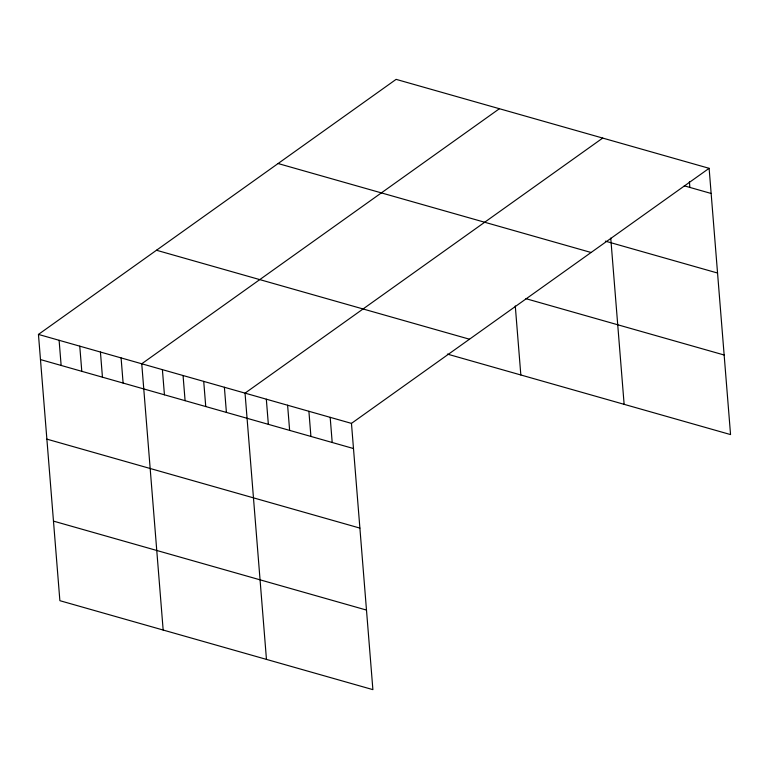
<?xml version="1.0" encoding="UTF-8"?>
<svg xmlns="http://www.w3.org/2000/svg" width="769" height="769" viewBox="0 0 769 769"><rect width="100%" height="100%" fill="white"/><g stroke="black" fill="none" stroke-linecap="round" stroke-linejoin="round"><path stroke-width="1.15" d="M709.124 168.315L351.462 423.383L372.888 689.639L59.876 600.685L38.45 334.419L396.112 79.361L709.124 168.315L730.55 434.581L447.375 354.096M499.408 108.717L141.746 363.775L163.163 630.042M602.704 138.074L245.042 393.132L266.459 659.398M684.266 185.829L711.152 193.471M605.386 241.158L717.554 273.033M278.08 163.528L591.101 252.492M525.909 298.67L724.148 355.009M156.482 250.252L469.494 339.216M38.45 334.419L351.462 423.383M40.478 359.575L353.49 448.538M46.88 439.137L359.892 528.101M53.474 521.113L366.486 610.077M689.409 181.705L689.87 187.415M610.749 238.111L624.13 404.331M515.278 305.937L520.834 374.974M330.18 417.336L332.198 442.483M308.898 411.28L310.916 436.436M287.606 405.234L289.634 430.39M266.324 399.188L268.352 424.334M224.385 387.268L226.403 412.415M203.718 381.395L205.746 406.541M183.06 375.522L185.089 400.678M162.403 369.649L164.431 394.805M121.089 357.912L123.107 383.058M100.431 352.039L102.45 377.185M79.765 346.165L81.793 371.321M59.107 340.292L61.136 365.448"/></g></svg>
